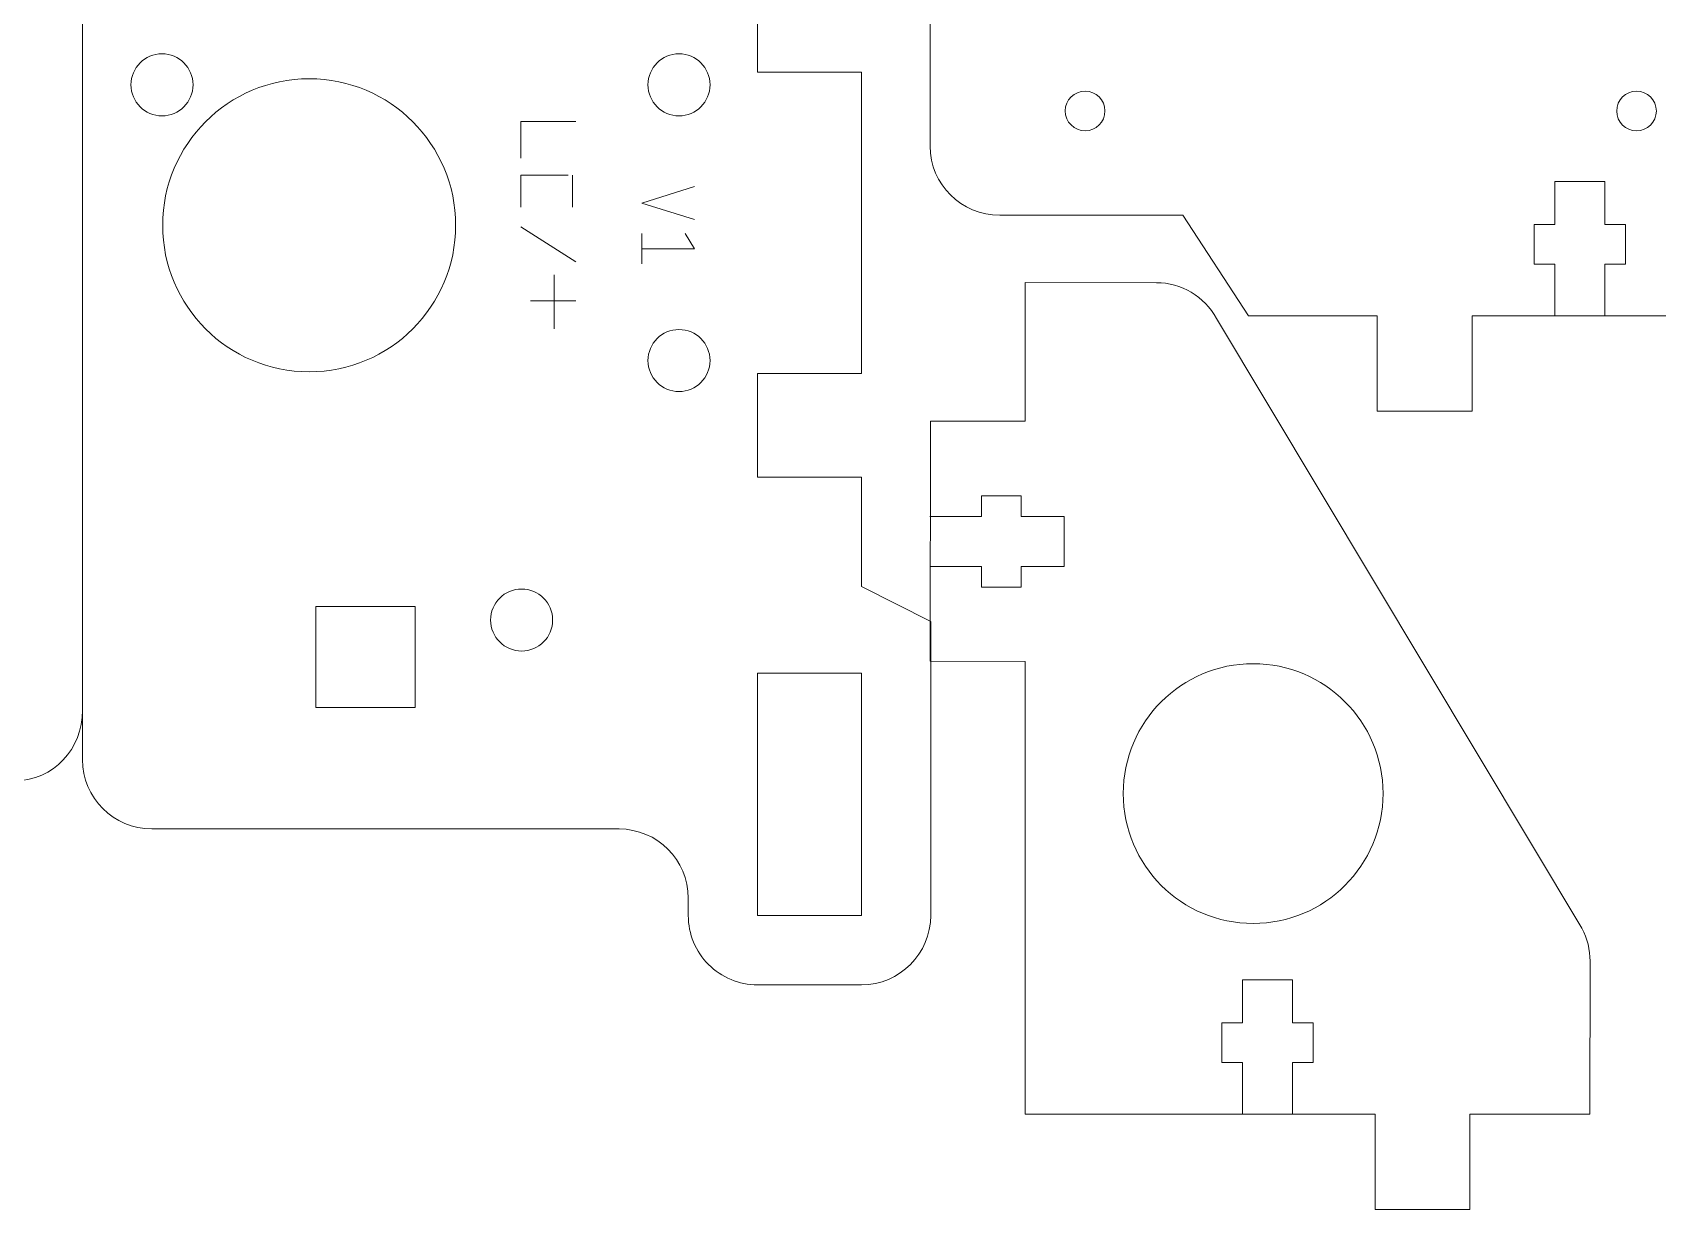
# Model space of a CAD drawing. Header units: inches. Extents: x -10 to 269, y 89 to 239.
# Drawn here: x 119.2 to 213.5, y 88.7 to 156.9 of the extents above; entities that cross this region are included whole.
import ezdxf

# ---------------------------------------------------------------- set-up
doc = ezdxf.new("R2010")
doc.units = ezdxf.units.IN
doc.header["$MEASUREMENT"] = 0
doc.layers.add('LAYER_1_0', color=7, linetype='Continuous')

# ---------------------------------------------------------------- blocks, each defined once
blk = doc.blocks.new('block 15')
at = {"layer": 'LAYER_1_0', "color": 1, "lineweight": 5}
blk.add_open_spline([(197.536, 112.785), (197.536, 116.947), (194.162, 120.321), (190, 120.321), (185.837, 120.321), (182.463, 116.947), (182.463, 112.785), (182.463, 108.622), (185.837, 105.248), (190, 105.248), (194.162, 105.248), (197.536, 108.622), (197.536, 112.785)], degree=3, knots=[0, 0, 0, 0, 1, 1, 1, 2, 2, 2, 3, 3, 3, 4, 4, 4, 4], dxfattribs=at)
blk = doc.blocks.new('block 16')
at = {"layer": 'LAYER_1_0', "color": 1, "lineweight": 5}
blk.add_lwpolyline([(167.271, 119.78), (167.271, 105.71), (161.241, 105.71), (161.241, 119.78), (167.271, 119.78)], dxfattribs=at)
blk = doc.blocks.new('block 18')
at = {"layer": 'LAYER_1_0', "color": 1, "lineweight": 5}
blk.add_open_spline([(128.484, 153.908), (128.484, 154.902), (127.679, 155.708), (126.684, 155.708), (125.69, 155.708), (124.884, 154.902), (124.884, 153.908), (124.884, 152.914), (125.69, 152.108), (126.684, 152.108), (127.679, 152.108), (128.484, 152.914), (128.484, 153.908)], degree=3, knots=[0, 0, 0, 0, 1, 1, 1, 2, 2, 2, 3, 3, 3, 4, 4, 4, 4], dxfattribs=at)
blk = doc.blocks.new('block 19')
at = {"layer": 'LAYER_1_0', "color": 1, "lineweight": 5}
blk.add_open_spline([(158.484, 153.908), (158.484, 154.902), (157.679, 155.708), (156.684, 155.708), (155.69, 155.708), (154.884, 154.902), (154.884, 153.908), (154.884, 152.914), (155.69, 152.108), (156.684, 152.108), (157.679, 152.108), (158.484, 152.914), (158.484, 153.908)], degree=3, knots=[0, 0, 0, 0, 1, 1, 1, 2, 2, 2, 3, 3, 3, 4, 4, 4, 4], dxfattribs=at)
blk = doc.blocks.new('block 20')
at = {"layer": 'LAYER_1_0', "color": 1, "lineweight": 5}
blk.add_open_spline([(158.484, 137.908), (158.484, 138.901), (157.679, 139.708), (156.684, 139.708), (155.69, 139.708), (154.884, 138.901), (154.884, 137.908), (154.884, 136.914), (155.69, 136.107), (156.684, 136.107), (157.679, 136.107), (158.484, 136.914), (158.484, 137.908)], degree=3, knots=[0, 0, 0, 0, 1, 1, 1, 2, 2, 2, 3, 3, 3, 4, 4, 4, 4], dxfattribs=at)
blk = doc.blocks.new('block 21')
at = {"layer": 'LAYER_1_0', "color": 1, "lineweight": 5}
blk.add_lwpolyline([(150.69, 151.777), (147.515, 151.777)], dxfattribs=at)
blk = doc.blocks.new('block 22')
at = {"layer": 'LAYER_1_0', "color": 1, "lineweight": 5}
blk.add_lwpolyline([(147.515, 151.777), (147.515, 149.66)], dxfattribs=at)
blk = doc.blocks.new('block 23')
at = {"layer": 'LAYER_1_0', "color": 1, "lineweight": 5}
blk.add_lwpolyline([(150.249, 148.659), (147.515, 148.659)], dxfattribs=at)
blk = doc.blocks.new('block 24')
at = {"layer": 'LAYER_1_0', "color": 1, "lineweight": 5}
blk.add_lwpolyline([(147.515, 148.659), (147.515, 146.807)], dxfattribs=at)
blk = doc.blocks.new('block 25')
at = {"layer": 'LAYER_1_0', "color": 1, "lineweight": 5}
blk.add_lwpolyline([(150.499, 148.659), (150.499, 146.807)], dxfattribs=at)
blk = doc.blocks.new('block 26')
at = {"layer": 'LAYER_1_0', "color": 1, "lineweight": 5}
blk.add_lwpolyline([(147.515, 145.676), (150.69, 143.633)], dxfattribs=at)
blk = doc.blocks.new('block 27')
at = {"layer": 'LAYER_1_0', "color": 1, "lineweight": 5}
blk.add_lwpolyline([(150.69, 141.37), (148.059, 141.37)], dxfattribs=at)
blk = doc.blocks.new('block 28')
at = {"layer": 'LAYER_1_0', "color": 1, "lineweight": 5}
blk.add_lwpolyline([(149.44, 142.882), (149.44, 139.74)], dxfattribs=at)
blk = doc.blocks.new('block 29')
at = {"layer": 'LAYER_1_0', "color": 1, "lineweight": 5}
blk.add_lwpolyline([(157.584, 148.002), (154.535, 147.045)], dxfattribs=at)
blk = doc.blocks.new('block 30')
at = {"layer": 'LAYER_1_0', "color": 1, "lineweight": 5}
blk.add_lwpolyline([(157.584, 146.089), (154.535, 147.045)], dxfattribs=at)
blk = doc.blocks.new('block 31')
at = {"layer": 'LAYER_1_0', "color": 1, "lineweight": 5}
blk.add_lwpolyline([(157.04, 145.276), (157.584, 144.394)], dxfattribs=at)
blk = doc.blocks.new('block 32')
at = {"layer": 'LAYER_1_0', "color": 1, "lineweight": 5}
blk.add_lwpolyline([(157.584, 144.394), (154.535, 144.394)], dxfattribs=at)
blk = doc.blocks.new('block 33')
at = {"layer": 'LAYER_1_0', "color": 1, "lineweight": 5}
blk.add_lwpolyline([(154.535, 145.276), (154.535, 144.394)], dxfattribs=at)
blk = doc.blocks.new('block 34')
at = {"layer": 'LAYER_1_0', "color": 1, "lineweight": 5}
blk.add_lwpolyline([(154.535, 144.394), (154.535, 143.514)], dxfattribs=at)
blk = doc.blocks.new('block 35')
at = {"layer": 'LAYER_1_0', "color": 7, "lineweight": 5}
blk.add_open_spline([(161.241, 101.69), (160.176, 101.69), (159.153, 102.113), (158.399, 102.868), (157.645, 103.621), (157.222, 104.644), (157.222, 105.71), (157.222, 105.71), (157.222, 106.715), (157.222, 106.715), (157.222, 108.935), (155.423, 110.734), (153.203, 110.734), (153.203, 110.734), (126.093, 110.734), (126.093, 110.734), (123.874, 110.734), (122.074, 112.535), (122.074, 114.755), (122.074, 114.755), (122.074, 177.062), (122.074, 177.062), (122.074, 177.062), (122.078, 177.062), (122.078, 177.062), (122.078, 179.283), (123.877, 181.081), (126.097, 181.081), (126.097, 181.081), (153.203, 181.081), (153.203, 181.081), (155.423, 181.081), (157.222, 182.882), (157.222, 185.102), (157.222, 185.102), (157.222, 186.108), (157.222, 186.108), (157.222, 187.172), (157.645, 188.196), (158.399, 188.949), (159.153, 189.703), (160.176, 190.126), (161.241, 190.126), (161.241, 190.126), (167.271, 190.126), (167.271, 190.126), (169.491, 190.126), (171.29, 188.327), (171.29, 186.108), (171.29, 186.108), (171.29, 169.055), (171.29, 169.055), (171.29, 169.055), (167.271, 167.013), (167.271, 167.013), (167.271, 167.013), (167.271, 160.732), (167.271, 160.732), (167.271, 160.732), (161.241, 160.732), (161.241, 160.732), (161.241, 160.732), (161.241, 154.641), (161.241, 154.641), (161.241, 154.641), (167.271, 154.641), (167.271, 154.641), (167.271, 154.641), (167.271, 137.166), (167.271, 137.166), (167.271, 137.166), (161.241, 137.166), (161.241, 137.166), (161.241, 137.166), (161.241, 131.136), (161.241, 131.136), (161.241, 131.136), (167.271, 131.136), (167.271, 131.136), (167.271, 131.136), (167.271, 124.804), (167.271, 124.804), (167.271, 124.804), (171.29, 122.761), (171.29, 122.761), (171.29, 122.761), (171.29, 105.71), (171.29, 105.71), (171.29, 103.489), (169.491, 101.69), (167.271, 101.69), (167.271, 101.69), (161.241, 101.69), (161.241, 101.69)], degree=3, knots=[0, 0, 0, 0, 1, 1, 1, 2, 2, 2, 3, 3, 3, 4, 4, 4, 5, 5, 5, 6, 6, 6, 7, 7, 7, 8, 8, 8, 9, 9, 9, 10, 10, 10, 11, 11, 11, 12, 12, 12, 13, 13, 13, 14, 14, 14, 15, 15, 15, 16, 16, 16, 17, 17, 17, 18, 18, 18, 19, 19, 19, 20, 20, 20, 21, 21, 21, 22, 22, 22, 23, 23, 23, 24, 24, 24, 25, 25, 25, 26, 26, 26, 27, 27, 27, 28, 28, 28, 29, 29, 29, 30, 30, 30, 31, 31, 31, 31], dxfattribs=at)
blk = doc.blocks.new('block 36')
at = {"layer": 'LAYER_1_0', "color": 1, "lineweight": 5}
blk.add_open_spline([(143.724, 145.758), (143.724, 150.452), (139.918, 154.258), (135.224, 154.258), (130.53, 154.258), (126.724, 150.452), (126.724, 145.758), (126.724, 141.063), (130.53, 137.257), (135.224, 137.257), (139.918, 137.257), (143.724, 141.063), (143.724, 145.758)], degree=3, knots=[0, 0, 0, 0, 1, 1, 1, 2, 2, 2, 3, 3, 3, 4, 4, 4, 4], dxfattribs=at)
blk = doc.blocks.new('block 37')
at = {"layer": 'LAYER_1_0', "color": 1, "lineweight": 5}
blk.add_open_spline([(149.352, 122.854), (149.352, 123.848), (148.547, 124.654), (147.553, 124.654), (146.558, 124.654), (145.752, 123.848), (145.752, 122.854), (145.752, 121.86), (146.558, 121.054), (147.553, 121.054), (148.547, 121.054), (149.352, 121.86), (149.352, 122.854)], degree=3, knots=[0, 0, 0, 0, 1, 1, 1, 2, 2, 2, 3, 3, 3, 4, 4, 4, 4], dxfattribs=at)
blk = doc.blocks.new('block 38')
at = {"layer": 'LAYER_1_0', "color": 1, "lineweight": 5}
blk.add_lwpolyline([(135.615, 123.645), (141.367, 123.645), (141.367, 117.77), (135.615, 117.77), (135.615, 123.645)], dxfattribs=at)
blk = doc.blocks.new('block 49')
at = {"layer": 'LAYER_1_0', "color": 7, "lineweight": 5}
blk.add_open_spline([(68.298, 185.946), (68.298, 185.946), (68.298, 171.882), (68.298, 171.882), (68.298, 171.882), (73.824, 171.882), (73.824, 171.882), (73.824, 171.882), (73.824, 160.571), (73.824, 160.571), (73.824, 160.571), (73.83, 160.511), (73.83, 160.511), (73.83, 160.511), (84.963, 160.511), (84.963, 160.511), (84.963, 160.511), (84.963, 154.481), (84.963, 154.481), (84.963, 154.481), (73.83, 154.481), (73.83, 154.481), (73.83, 154.481), (73.824, 154.388), (73.824, 154.388), (73.824, 154.388), (73.824, 137.006), (73.824, 137.006), (73.824, 137.006), (84.895, 137.006), (84.895, 137.006), (84.895, 137.006), (84.895, 130.976), (84.895, 130.976), (84.895, 130.976), (73.824, 130.976), (73.824, 130.976), (73.824, 130.976), (73.824, 119.619), (73.824, 119.619), (73.824, 119.619), (68.298, 119.619), (68.298, 119.619), (68.298, 119.619), (68.298, 105.548), (68.298, 105.548), (68.298, 105.548), (73.824, 105.548), (73.824, 105.548), (73.824, 105.548), (73.824, 101.529), (73.824, 101.529), (73.824, 101.529), (81.865, 101.529), (81.865, 101.529), (84.087, 101.529), (85.885, 103.327), (85.885, 105.548), (85.885, 105.548), (85.998, 109.511), (85.998, 109.511), (85.998, 111.73), (87.798, 113.529), (90.019, 113.529), (90.019, 113.529), (118.167, 113.529), (118.167, 113.529), (120.387, 113.529), (122.074, 115.389), (122.074, 117.608), (122.074, 117.608), (122.074, 173.892), (122.074, 173.892), (122.074, 176.111), (120.275, 177.91), (118.056, 177.91), (118.056, 177.91), (89.905, 177.91), (89.905, 177.91), (87.685, 177.91), (85.885, 179.71), (85.885, 181.929), (85.885, 181.929), (85.885, 185.946), (85.885, 185.946), (85.885, 188.165), (84.087, 189.964), (81.865, 189.964), (81.865, 189.964), (73.824, 189.964), (73.824, 189.964), (73.824, 189.964), (73.824, 185.946), (73.824, 185.946), (73.824, 185.946), (68.298, 185.946), (68.298, 185.946)], degree=3, knots=[0, 0, 0, 0, 1, 1, 1, 2, 2, 2, 3, 3, 3, 4, 4, 4, 5, 5, 5, 6, 6, 6, 7, 7, 7, 8, 8, 8, 9, 9, 9, 10, 10, 10, 11, 11, 11, 12, 12, 12, 13, 13, 13, 14, 14, 14, 15, 15, 15, 16, 16, 16, 17, 17, 17, 18, 18, 18, 19, 19, 19, 20, 20, 20, 21, 21, 21, 22, 22, 22, 23, 23, 23, 24, 24, 24, 25, 25, 25, 26, 26, 26, 27, 27, 27, 28, 28, 28, 29, 29, 29, 30, 30, 30, 31, 31, 31, 32, 32, 32, 32], dxfattribs=at)
blk = doc.blocks.new('block 50')
at = {"layer": 'LAYER_1_0', "color": 7, "lineweight": 5}
blk.add_open_spline([(197.076, 94.181), (197.076, 94.181), (197.076, 94.16), (197.076, 94.16), (197.076, 94.16), (197.076, 88.653), (197.076, 88.653), (197.076, 88.653), (202.581, 88.653), (202.581, 88.653), (202.581, 88.653), (202.581, 94.16), (202.581, 94.16), (202.581, 94.16), (202.581, 94.181), (202.581, 94.181), (202.581, 94.181), (209.533, 94.181), (209.533, 94.181), (209.533, 94.181), (209.553, 103.055), (209.553, 103.055), (209.555, 103.723), (209.388, 104.381), (209.068, 104.968), (209.068, 104.968), (187.872, 140.351), (187.872, 140.351), (187.176, 141.629), (185.838, 142.425), (184.383, 142.428), (184.383, 142.428), (176.764, 142.444), (176.764, 142.444), (176.764, 142.444), (176.764, 134.385), (176.764, 134.385), (176.764, 134.385), (171.29, 134.385), (171.29, 134.385), (171.29, 134.385), (171.269, 134.385), (171.269, 134.385), (171.269, 134.385), (171.259, 120.463), (171.259, 120.463), (171.259, 120.463), (176.764, 120.45), (176.764, 120.45), (176.764, 120.45), (176.764, 94.181), (176.764, 94.181), (176.764, 94.181), (197.076, 94.181), (197.076, 94.181)], degree=3, knots=[0, 0, 0, 0, 1, 1, 1, 2, 2, 2, 3, 3, 3, 4, 4, 4, 5, 5, 5, 6, 6, 6, 7, 7, 7, 8, 8, 8, 9, 9, 9, 10, 10, 10, 11, 11, 11, 12, 12, 12, 13, 13, 13, 14, 14, 14, 15, 15, 15, 16, 16, 16, 17, 17, 17, 18, 18, 18, 18], dxfattribs=at)
blk = doc.blocks.new('block 55')
at = {"layer": 'LAYER_1_0', "color": 1, "lineweight": 5}
blk.add_open_spline([(213.398, 152.388), (213.398, 153.023), (212.883, 153.538), (212.248, 153.538), (211.613, 153.538), (211.098, 153.023), (211.098, 152.388), (211.098, 151.753), (211.613, 151.238), (212.248, 151.238), (212.883, 151.238), (213.398, 151.753), (213.398, 152.388)], degree=3, knots=[0, 0, 0, 0, 1, 1, 1, 2, 2, 2, 3, 3, 3, 4, 4, 4, 4], dxfattribs=at)
blk = doc.blocks.new('block 56')
at = {"layer": 'LAYER_1_0', "color": 1, "lineweight": 5}
blk.add_open_spline([(181.398, 152.389), (181.398, 153.024), (180.883, 153.539), (180.248, 153.539), (179.613, 153.539), (179.098, 153.024), (179.098, 152.389), (179.098, 151.754), (179.613, 151.239), (180.248, 151.239), (180.883, 151.239), (181.398, 151.754), (181.398, 152.389)], degree=3, knots=[0, 0, 0, 0, 1, 1, 1, 2, 2, 2, 3, 3, 3, 4, 4, 4, 4], dxfattribs=at)
blk = doc.blocks.new('block 58')
at = {"layer": 'LAYER_1_0', "color": 7, "lineweight": 5}
blk.add_open_spline([(202.71, 140.5), (202.71, 140.5), (222.537, 140.5), (222.537, 140.5), (222.537, 140.5), (222.537, 166.731), (222.537, 166.731), (222.537, 166.731), (228.012, 166.743), (228.012, 166.743), (228.012, 166.743), (228.002, 171.941), (228.002, 171.941), (228.002, 171.941), (220.596, 171.925), (220.596, 171.925), (220.596, 171.925), (220.6, 169.713), (220.6, 169.713), (220.6, 169.713), (217.693, 169.707), (217.693, 169.707), (217.693, 169.707), (217.687, 171.919), (217.687, 171.919), (217.687, 171.919), (215.347, 171.914), (215.347, 171.914), (215.347, 171.914), (215.341, 175.453), (215.341, 175.453), (215.341, 175.453), (217.681, 175.458), (217.681, 175.458), (217.681, 175.458), (217.676, 177.669), (217.676, 177.669), (217.676, 177.669), (220.583, 177.675), (220.583, 177.675), (220.583, 177.675), (220.589, 175.464), (220.589, 175.464), (220.589, 175.464), (227.993, 175.482), (227.993, 175.482), (227.993, 175.482), (227.981, 180.678), (227.981, 180.678), (227.981, 180.678), (222.537, 180.666), (222.537, 180.666), (222.537, 180.666), (222.537, 188.825), (222.537, 188.825), (222.537, 188.825), (219.278, 190.725), (219.278, 190.725), (219.278, 190.725), (175.295, 190.725), (175.295, 190.725), (175.295, 190.725), (175.295, 190.747), (175.295, 190.747), (173.086, 190.747), (171.296, 188.94), (171.296, 186.711), (171.296, 186.711), (171.259, 150.344), (171.259, 150.344), (171.259, 148.134), (173.066, 146.343), (175.295, 146.343), (175.295, 146.343), (185.913, 146.343), (185.913, 146.343), (185.913, 146.343), (189.738, 140.5), (189.738, 140.5), (189.738, 140.5), (197.205, 140.5), (197.205, 140.5), (197.205, 140.5), (197.205, 140.478), (197.205, 140.478), (197.205, 140.478), (197.205, 134.972), (197.205, 134.972), (197.205, 134.972), (202.71, 134.972), (202.71, 134.972), (202.71, 134.972), (202.71, 140.478), (202.71, 140.478), (202.71, 140.478), (202.71, 140.5), (202.71, 140.5)], degree=3, knots=[0, 0, 0, 0, 1, 1, 1, 2, 2, 2, 3, 3, 3, 4, 4, 4, 5, 5, 5, 6, 6, 6, 7, 7, 7, 8, 8, 8, 9, 9, 9, 10, 10, 10, 11, 11, 11, 12, 12, 12, 13, 13, 13, 14, 14, 14, 15, 15, 15, 16, 16, 16, 17, 17, 17, 18, 18, 18, 19, 19, 19, 20, 20, 20, 21, 21, 21, 22, 22, 22, 23, 23, 23, 24, 24, 24, 25, 25, 25, 26, 26, 26, 27, 27, 27, 28, 28, 28, 29, 29, 29, 30, 30, 30, 31, 31, 31, 32, 32, 32, 32], dxfattribs=at)
blk = doc.blocks.new('block 62')
at = {"layer": 'LAYER_1_0', "color": 1, "lineweight": 5}
blk.add_lwpolyline([(171.238, 128.862), (174.242, 128.862), (174.242, 130.061), (176.543, 130.061), (176.543, 128.862), (179.043, 128.862), (179.043, 125.96), (176.543, 125.96), (176.543, 124.759), (174.242, 124.759), (174.242, 125.96), (171.238, 125.96)], dxfattribs=at)
blk = doc.blocks.new('block 63')
at = {"layer": 'LAYER_1_0', "color": 1, "lineweight": 5}
blk.add_lwpolyline([(189.382, 94.177), (189.382, 97.18), (188.183, 97.18), (188.183, 99.481), (189.382, 99.481), (189.382, 101.981), (192.285, 101.981), (192.285, 99.481), (193.485, 99.481), (193.485, 97.18), (192.285, 97.18), (192.285, 94.177)], dxfattribs=at)
blk = doc.blocks.new('block 64')
at = {"layer": 'LAYER_1_0', "color": 1, "lineweight": 5}
blk.add_lwpolyline([(207.501, 140.493), (207.501, 143.496), (206.301, 143.496), (206.301, 145.797), (207.501, 145.797), (207.501, 148.297), (210.403, 148.297), (210.403, 145.797), (211.603, 145.797), (211.603, 143.496), (210.403, 143.496), (210.403, 140.493)], dxfattribs=at)

msp = doc.modelspace()

# ---------------------------------------------------------------- block references
at = {"layer": 'LAYER_1_0'}
for name in ['block 58', 'block 49', 'block 35', 'block 18', 'block 19', 'block 36', 'block 56', 'block 55', 'block 21', 'block 22', 'block 23', 'block 24', 'block 25', 'block 64', 'block 29', 'block 30', 'block 26', 'block 33', 'block 31', 'block 32', 'block 34', 'block 28', 'block 50', 'block 27', 'block 20', 'block 62', 'block 37', 'block 38', 'block 16', 'block 15', 'block 63']:
    msp.add_blockref(name, (0, 0), dxfattribs=at)

doc.saveas('drawing.dxf')
